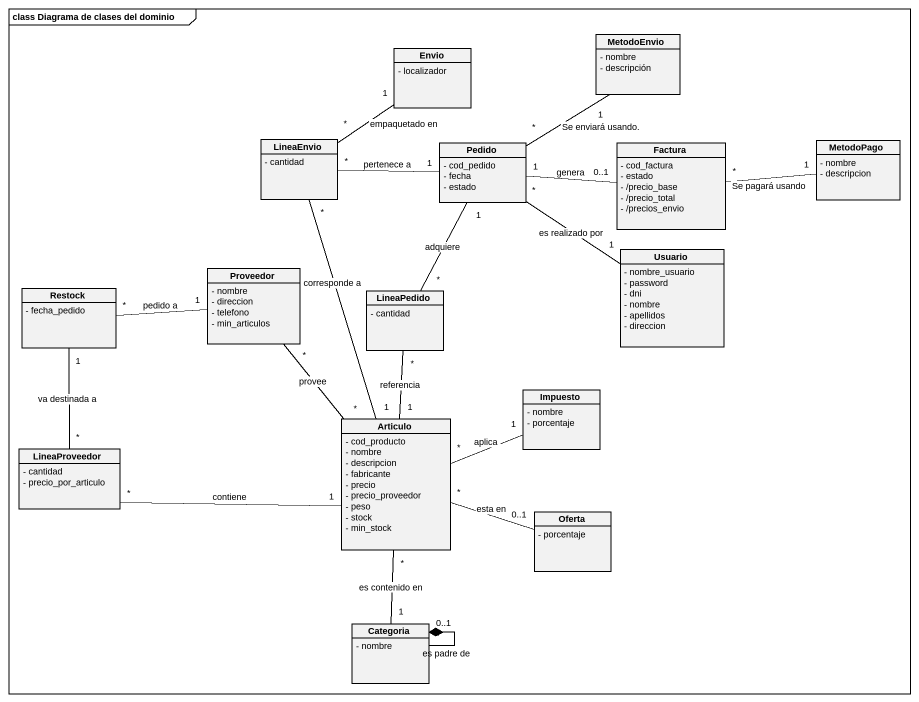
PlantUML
@startuml
mainframe class Diagrama de clases del dominio
hide circle
hide empty members
skinparam classAttributeIconSize 0
class Envio {
  - localizador
}
class MetodoEnvio {
  - nombre
  - descripción
}
class LineaEnvio {
  - cantidad
}
class Pedido {
  - cod_pedido
  - fecha
  - estado
}
class Factura {
  - cod_factura
  - estado
  - /precio_base
  - /precio_total
  - /precios_envio
}
class MetodoPago {
  - nombre
  - descripcion
}
class Proveedor {
  - nombre
  - direccion
  - telefono
  - min_articulos
}
class Usuario {
  - nombre_usuario
  - password
  - dni
  - nombre
  - apellidos
  - direccion
}
class Restock {
  - fecha_pedido
}
class LineaPedido {
  - cantidad
}
class Impuesto {
  - nombre
  - porcentaje
}
class Articulo {
  - cod_producto
  - nombre
  - descripcion
  - fabricante
  - precio
  - precio_proveedor
  - peso
  - stock
  - min_stock
}
class LineaProveedor {
  - cantidad
  - precio_por_articulo
}
class Oferta {
  - porcentaje
}
class Categoria {
  - nombre
}
LineaEnvio "*" -up- "1" Envio : empaquetado en
LineaEnvio "*" -- "1" Articulo : corresponde a
Pedido "*" -up- "1" MetodoEnvio : Se enviará usando.
Pedido "1" -left- "*" LineaEnvio : pertenece a
Pedido "1" -right- "0..1" Factura : genera
Factura "*" -right- "1" MetodoPago : Se pagará usando
Usuario "1" -up- "*" Pedido : es realizado por
Restock "*" -right- "1" Proveedor : pedido a
Restock "1" -- "*" LineaProveedor : va destinada a
LineaPedido "*" -up- "1" Pedido : adquiere
Articulo "*" -up- "*" Proveedor : provee
Articulo "1" -up- "*" LineaPedido : referencia
Articulo "*" -right- "1" Impuesto : aplica
Articulo "*" -right- "0..1" Oferta : esta en
LineaProveedor "*" -right- "1" Articulo : contiene
Categoria "1" -up- "*" Articulo : es contenido en
Categoria "*" --* "0..1" Categoria : es padre de
@enduml
